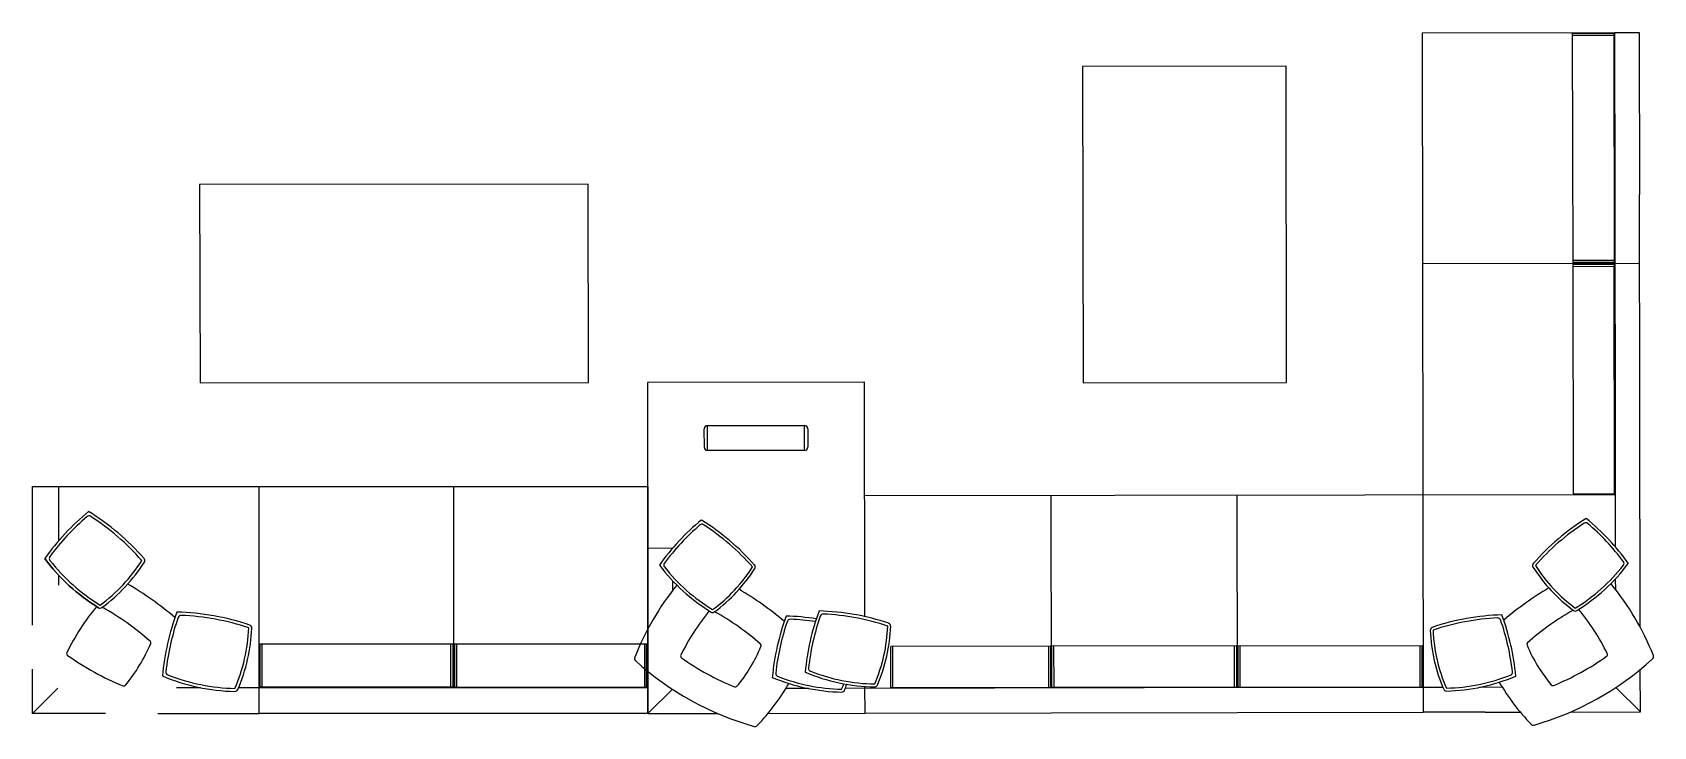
# Model space of a CAD drawing. Header units: inches. Extents: x 130993 to 274375, y -5108 to 103559.
# Drawn here: x 160778.1 to 160971.1, y 51635.4 to 51718 of the extents above; entities that cross this region are included whole.
import ezdxf

# ---------------------------------------------------------------- set-up
doc = ezdxf.new("R2010")
doc.units = ezdxf.units.IN
doc.header["$MEASUREMENT"] = 0
doc.layers.add('DOORWIN', color=8, linetype='Continuous')

msp = doc.modelspace()

# ---------------------------------------------------------------- linework, layer by layer
at = {"layer": 'DOORWIN'}
for p, q in [((160943.56, 51717.92), (160966.45, 51717.96)), ((160943.56, 51717.92), (160943.7, 51637.11)), ((160961.44, 51717.89), (160966.37, 51717.9)), ((160961.44, 51717.89), (160961.49, 51690.59)), ((160961.44, 51717.65), (160966.37, 51717.65)), ((160966.37, 51717.9), (160966.41, 51690.85)), ((160966.45, 51717.96), (160966.49, 51698.68)), ((160969.41, 51717.97), (160969.44, 51698.69)), ((160966.49, 51698.68), (160966.54, 51667.91)), ((160969.53, 51647.23), (160969.44, 51698.69)), ((160969.45, 51690.48), (160943.61, 51690.44)), ((160966.41, 51690.85), (160961.49, 51690.84)), ((160966.41, 51690.6), (160961.49, 51690.59)), ((160966.41, 51690.36), (160961.52, 51690.36)), ((160961.52, 51690.36), (160961.56, 51663.11)), ((160966.41, 51690.12), (160961.52, 51690.11)), ((160966.41, 51690.85), (160966.41, 51690.6)), ((160966.41, 51690.36), (160966.41, 51690.12)), ((160966.46, 51663.12), (160966.41, 51690.12)), ((160858.12, 51668.61), (160858.11, 51670.83)), ((160858.48, 51671.2), (160870.05, 51671.22)), ((160858.49, 51668.24), (160858.48, 51671.2)), ((160870.06, 51668.26), (160870.05, 51671.22)), ((160870.42, 51670.85), (160870.42, 51668.63)), ((160870.06, 51668.26), (160858.49, 51668.24)), ((160966.54, 51667.91), (160966.56, 51656.79)), ((160778.13, 51663.95), (160851.4, 51663.95)), ((160778.13, 51647.48), (160778.13, 51663.95)), ((160781.22, 51663.95), (160781.22, 51657.47)), ((160828.26, 51663.95), (160828.26, 51640.04)), ((160961.56, 51663.11), (160966.46, 51663.12)), ((160966.55, 51662.99), (160877.2, 51662.84)), ((160899.35, 51662.88), (160899.39, 51639.99)), ((160921.51, 51662.91), (160921.55, 51640.02)), ((160851.37, 51656.64), (160854.32, 51656.65)), ((160854.32, 51656.65), (160854.32, 51656.6)), ((160781.22, 51653.45), (160781.22, 51652.22)), ((160854.33, 51652.76), (160854.33, 51651.58)), ((160966.56, 51652.95), (160966.57, 51651.77)), ((160805.25, 51640.1), (160805.25, 51645.24)), ((160805.5, 51640.1), (160805.5, 51645.24)), ((160827.92, 51645.24), (160827.92, 51640.1)), ((160828.36, 51645.24), (160851.29, 51645.24)), ((160828.36, 51645.24), (160828.36, 51640.1)), ((160828.62, 51645.24), (160828.62, 51640.1)), ((160899.32, 51644.97), (160880.32, 51644.94)), ((160880.33, 51640.02), (160880.32, 51644.94)), ((160880.57, 51640.02), (160880.56, 51644.94)), ((160899.07, 51644.97), (160899.08, 51640.05)), ((160899.32, 51644.97), (160899.33, 51640.05)), ((160921.45, 51645.01), (160899.49, 51644.97)), ((160899.5, 51640.05), (160899.49, 51644.97)), ((160899.75, 51640.05), (160899.74, 51644.97)), ((160921.2, 51645.01), (160921.21, 51640.09)), ((160921.45, 51645.01), (160921.45, 51640.09)), ((160921.62, 51645.01), (160943.57, 51645.05)), ((160921.62, 51645.01), (160921.63, 51640.09)), ((160921.86, 51645.01), (160921.87, 51640.09)), ((160943.34, 51640.12), (160943.33, 51645.05)), ((160943.58, 51640.12), (160943.57, 51645.05)), ((160943.58, 51640.12), (160943.57, 51645.05)), ((160969.55, 51637.15), (160969.54, 51642.2)), ((160795.29, 51640.04), (160798.13, 51640.04)), ((160828.36, 51640.1), (160851.29, 51640.1)), ((160854.31, 51639.87), (160851.4, 51636.95)), ((160870.54, 51639.94), (160867.83, 51639.93)), ((160910.47, 51640.01), (160874.9, 51639.94)), ((160899.33, 51640.05), (160880.33, 51640.02)), ((160921.45, 51640.09), (160899.5, 51640.05)), ((160943.7, 51640.06), (160910.47, 51640.01)), ((160921.63, 51640.09), (160943.58, 51640.12)), ((160946.04, 51640.07), (160943.7, 51640.06)), ((160953.11, 51640.08), (160950.4, 51640.07)), ((160966.63, 51640.06), (160969.55, 51637.15)), ((160786.82, 51636.95), (160778.13, 51636.95)), ((160851.4, 51636.95), (160805.13, 51636.95)), ((160877.25, 51637), (160943.7, 51637.11)), ((160951.09, 51637.12), (160943.7, 51637.11)), ((160951.09, 51637.12), (160955.24, 51637.13)), ((160961.23, 51637.14), (160969.55, 51637.15))]:
    msp.add_line(p, q, dxfattribs=at)
for points in [[(160966.45, 51717.96), (160969.41, 51717.97)], [(160877.23, 51648.48), (160877.18, 51676.38), (160851.34, 51676.33), (160851.39, 51647.03)], [(160793.08, 51636.95), (160797.41, 51636.95), (160805.13, 51636.95), (160805.13, 51663.95)], [(160781.17, 51639.99), (160778.13, 51636.95), (160778.13, 51642.22)], [(160851.39, 51641.99), (160851.4, 51636.95)], [(160802.68, 51640.04), (160805.13, 51640.04), (160839.83, 51640.04), (160851.4, 51640.04)], [(160865.71, 51636.98), (160877.25, 51637), (160877.24, 51640.18)], [(160851.4, 51636.95), (160859.72, 51636.97)]]:
    msp.add_lwpolyline(points, dxfattribs=at)
for points in [[(160903.21, 51676.29), (160927.44, 51676.35), (160927.37, 51713.95), (160903.14, 51713.9)], [(160798.11, 51676.28), (160844.34, 51676.33), (160844.27, 51699.93), (160798.04, 51699.88)], [(160851.4, 51663.95), (160851.4, 51636.95)], [(160805.25, 51640.1), (160805.25, 51645.24), (160828.18, 51645.24), (160828.18, 51640.1)], [(160851.04, 51640.1), (160851.04, 51645.24)], [(160851.29, 51640.1), (160851.29, 51645.24)]]:
    msp.add_lwpolyline(points, close=True, dxfattribs=at)
for points in [[(160786.01, 51649.55, -0.095217), (160779.59, 51655.39, 0.095217), (160786.01, 51649.55, 0.30462), (160786.41, 51649.57, 0.09242), (160791.46, 51654.97, 0.333652), (160791.42, 51655.4, 0.073726), (160784.82, 51660.99)], [(160785.78, 51649.7, 0.058267), (160782.23, 51644.21, 0.368495), (160782.31, 51643.88, 0.057021), (160788.92, 51640.25, 0.328952), (160789.21, 51640.33, 0.072434), (160792.21, 51645.28, 0.322934), (160792.14, 51645.57, 0.052728), (160786.44, 51649.6)], [(160804, 51647.49, 0.073726), (160795.33, 51649.03, 0.066247), (160793.61, 51641.43, 0.095217), (160802.24, 51639.59, 0.30462), (160802.58, 51639.81, 0.09242), (160804.25, 51647.13, 0.333652), (160804, 51647.49)]]:
    msp.add_lwpolyline(points, format="xyb", dxfattribs=at)
for points in [[(160786.2, 51649.86, 0.09242), (160791.15, 51655.16, 0.069193), (160785.07, 51660.41, 0.331384), (160784.64, 51660.38, 0.056945), (160780.2, 51655.62, 0.338014), (160780.21, 51655.18, 0.089228)], [(160795.49, 51648.4, 0.056945), (160794.02, 51641.94, 0.338014), (160794.25, 51641.56, 0.089228), (160802.24, 51639.95, 0.09242), (160803.88, 51647.15, 0.069193), (160795.85, 51648.64, 0.331384)]]:
    msp.add_lwpolyline(points, format="xyb", close=True, dxfattribs=at)
for centre, radius, start, end in [((160858.48, 51670.83), 0.369, 90.0984, 180.0984), ((160870.05, 51670.85), 0.369, 0.0984, 90.0984), ((160858.49, 51668.61), 0.369, 180.0984, 270.0984), ((160870.06, 51668.63), 0.369, 270.0984, 0.0984), ((160803.26, 51638.55), 29.05, 129.4013, 144.5618), ((160875.45, 51638.52), 27.81, 129.4997, 144.6602), ((160875.45, 51638.52), 27.46, 130.55, 143.5868), ((160857.82, 51659.13), 0.345, 57.2125, 130.55), ((160842.9, 51635.95), 28.25, 41.3798, 58.246), ((160842.9, 51635.95), 27.91, 41.3798, 57.2125), ((160978.05, 51636.19), 28.25, 121.9508, 138.817), ((160978.05, 51636.19), 27.91, 122.9843, 138.817), ((160963.05, 51659.31), 0.345, 49.6468, 122.9843), ((160945.49, 51638.64), 27.81, 35.5366, 50.6971), ((160945.49, 51638.64), 27.46, 36.61, 49.6468), ((160870.36, 51667.83), 22, 216.9298, 238.6863), ((160870.36, 51667.83), 22, 216.9298, 238.6863), ((160853.63, 51654.62), 0.345, 143.5868, 218.2907), ((160870.36, 51667.83), 21.66, 218.2907, 238.6863), ((160847.85, 51664.56), 18.95, 306.4534, 327.5744), ((160847.85, 51664.56), 19.29, 306.4534, 327.5744), ((160863.84, 51654.4), 0.345, 327.5744, 41.3798), ((160957.05, 51654.56), 0.345, 138.817, 212.6224), ((160973.01, 51664.78), 19.29, 212.6224, 233.7434), ((160973.01, 51664.78), 18.95, 212.6224, 233.7434), ((160950.48, 51667.97), 21.66, 301.5105, 321.9061), ((160950.48, 51667.97), 22, 301.5105, 323.267), ((160950.48, 51667.97), 22, 301.5105, 323.267), ((160967.26, 51654.82), 0.345, 321.9061, 36.61), ((160769.18, 51617.84), 40.05, 49.6777, 59.5355), ((160879.51, 51632.03), 31.87, 140.6895, 158.6076), ((160842.86, 51618.65), 38.35, 49.7761, 59.6339), ((160978.15, 51618.88), 38.35, 120.5629, 130.4207), ((160941.46, 51632.14), 31.87, 21.5892, 39.5073), ((160879.51, 51632.03), 26.95, 140.5242, 153.8628), ((160859.1, 51649.32), 0.345, 238.6863, 306.4534), ((160843.9, 51621.33), 31.75, 48.8261, 60.8994), ((160894.38, 51638.75), 28.28, 159.7419, 174.9024), ((160894.38, 51638.75), 27.93, 160.7922, 173.829), ((160867.09, 51619.82), 28.74, 81.2991, 88.4882), ((160868.34, 51647.82), 0.35, 87.4548, 160.7922), ((160867.09, 51619.82), 28.39, 81.4137, 87.4548), ((160898.3, 51639.36), 28.28, 159.7419, 174.9024), ((160898.3, 51639.36), 27.93, 160.7922, 173.829), ((160871.01, 51620.43), 28.74, 71.6221, 88.4882), ((160872.25, 51648.44), 0.35, 87.4548, 160.7922), ((160871.01, 51620.43), 28.39, 71.6221, 87.4548), ((160879.95, 51647.37), 0.35, 357.8166, 71.6221), ((160953.92, 51619.97), 28.74, 91.7086, 108.5747), ((160953.92, 51619.97), 28.39, 92.742, 108.5747), ((160952.58, 51647.97), 0.35, 19.4046, 92.742), ((160926.56, 51638.81), 27.93, 6.3678, 19.4046), ((160926.56, 51638.81), 28.28, 5.2944, 20.4549), ((160977.1, 51621.56), 31.75, 119.2974, 131.3707), ((160961.8, 51649.5), 0.345, 233.7434, 301.5105), ((160941.46, 51632.14), 26.95, 26.334, 39.6726), ((160860.7, 51648.1), 19.27, 336.6956, 357.8166), ((160860.7, 51648.1), 19.62, 336.6956, 357.8166), ((160944.88, 51646.87), 0.35, 108.5747, 182.3802), ((160964.13, 51647.67), 19.62, 182.3802, 203.5012), ((160964.13, 51647.67), 19.27, 182.3802, 203.5012), ((160855.54, 51643.79), 0.246, 153.8628, 234.7772), ((160847.14, 51652.38), 19.22, 320.6661, 337.2379), ((160864.64, 51645.04), 0.246, 337.2379, 48.8261), ((160956.28, 51645.2), 0.246, 131.3707, 202.9589), ((160973.75, 51652.6), 19.22, 202.9589, 219.5307), ((160947.13, 51669.65), 31.75, 292.3655, 305.4196), ((160965.39, 51643.98), 0.246, 305.4196, 26.334), ((160970.75, 51643.73), 0.369, 312.3331, 21.5892), ((160850.18, 51643.52), 0.369, 158.6076, 227.8637), ((160873.7, 51669.53), 35.44, 227.8637, 254.208), ((160873.7, 51669.53), 31.75, 234.7772, 247.8313), ((160878.81, 51662.5), 22.38, 247.172, 268.9285), ((160870.87, 51642.33), 0.35, 173.829, 248.5329), ((160878.81, 51662.5), 22.03, 248.5329, 268.9285), ((160953.97, 51641.86), 0.35, 291.6639, 6.3678), ((160947.13, 51669.65), 35.44, 285.9888, 312.3331), ((160861.82, 51640.36), 0.246, 247.8313, 320.6661), ((160845.07, 51653.98), 26.74, 316.3524, 329.8188), ((160874.89, 51661.89), 22.38, 247.172, 268.9285), ((160866.96, 51641.72), 0.35, 173.829, 248.5329), ((160874.89, 51661.89), 22.03, 248.5329, 268.9285), ((160856.78, 51647.49), 19.27, 336.6956, 338.7244), ((160856.78, 51647.49), 19.62, 336.6956, 338.9281), ((160878.4, 51640.48), 0.35, 268.9285, 336.6956), ((160946.46, 51639.99), 0.35, 203.5012, 271.2683), ((160945.97, 51662.01), 22.03, 271.2683, 291.6639), ((160945.97, 51662.01), 22.38, 271.2683, 293.0248), ((160975.82, 51654.21), 26.74, 210.378, 223.8444), ((160959.12, 51640.52), 0.246, 219.5307, 292.3655), ((160874.48, 51639.86), 0.35, 268.9285, 336.6956), ((160864.16, 51635.78), 0.369, 254.208, 315.712), ((160956.79, 51635.94), 0.369, 224.4848, 285.9888)]:
    msp.add_arc(centre, radius, start, end, dxfattribs=at)

doc.saveas('drawing.dxf')
